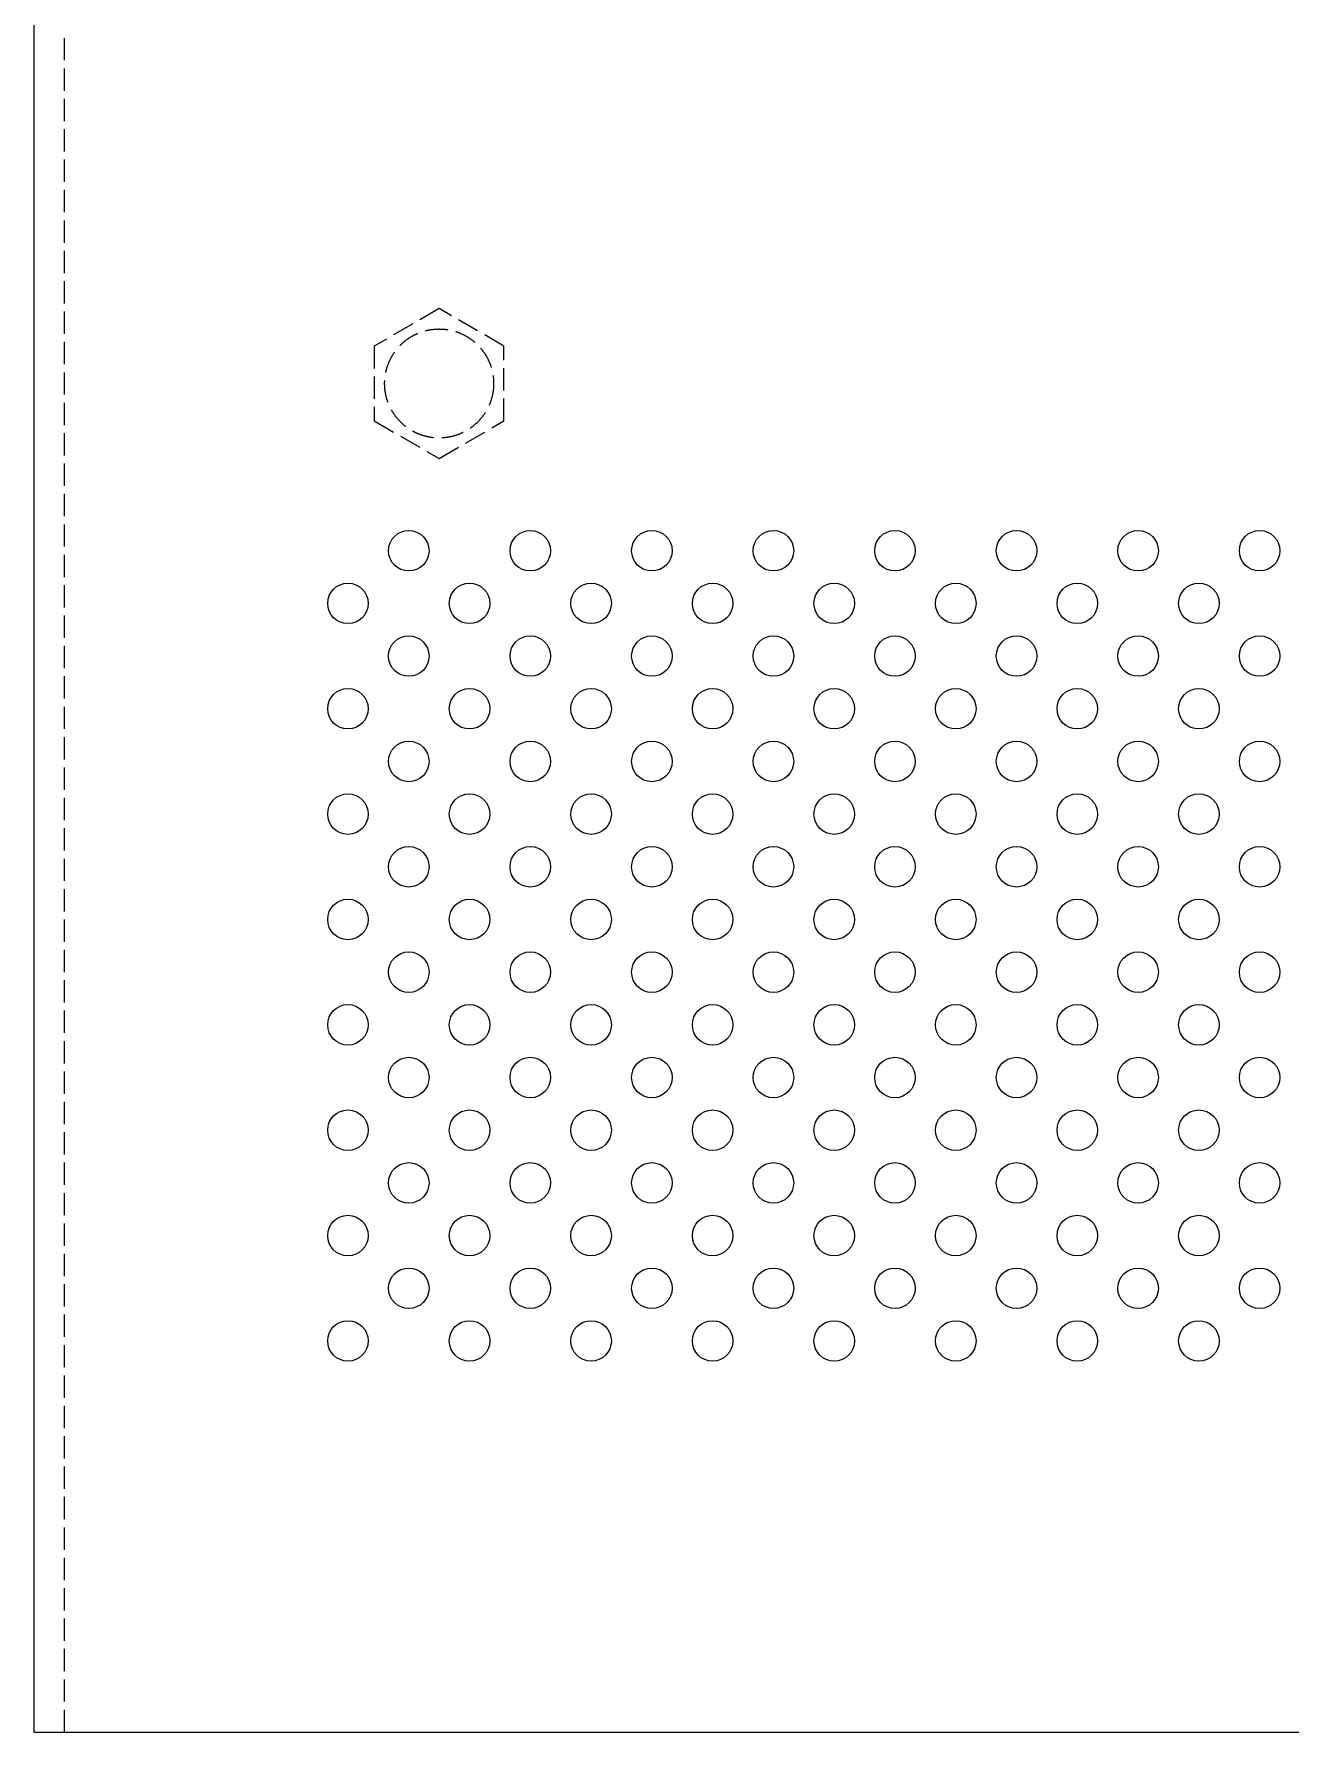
# Model space of a CAD drawing. Extents: x 184 to 644, y -178 to 161.
# Drawn here: x 293.5 to 355.5, y -178.5 to -94.7 of the extents above; entities that cross this region are included whole.
import ezdxf

# ---------------------------------------------------------------- set-up
doc = ezdxf.new("R2010")
doc.units = 0
doc.layers.add('BLACK', color=7, linetype='CONTINUOUS')

msp = doc.modelspace()

# ---------------------------------------------------------------- linework, layer by layer
at = {"layer": 'BLACK', "linetype": 'CONTINUOUS'}
for p, q in [((293.5, 61.5), (293.5, -178.5)), ((295, -96), (295, -94.9)), ((295, -97.5), (295, -96.4)), ((295, -99), (295, -97.9)), ((295, -100.5), (295, -99.4)), ((295, -102), (295, -100.9)), ((295, -103.5), (295, -102.4)), ((295, -105), (295, -103.9)), ((295, -106.5), (295, -105.4)), ((295, -108), (295, -106.9)), ((295, -109.5), (295, -108.4)), ((313.5, -108.254958), (312.547372, -108.804958)), ((314.101924, -108.602479), (313.5, -108.254958)), ((315.400962, -109.352479), (314.448334, -108.802479)), ((310.901924, -109.754958), (310.3, -110.102479)), ((312.200962, -109.004958), (311.248334, -109.554958)), ((311.905413, -109.783576), (311.924379, -109.769743)), ((311.924379, -109.769743), (311.943465, -109.756077)), ((311.943465, -109.756077), (311.96267, -109.742577)), ((311.96267, -109.742577), (311.981992, -109.729246)), ((311.981992, -109.729246), (312.001429, -109.716083)), ((312.001429, -109.716083), (312.02098, -109.703091)), ((312.02098, -109.703091), (312.040644, -109.69027)), ((312.040644, -109.69027), (312.06042, -109.677621)), ((312.06042, -109.677621), (312.080304, -109.665145)), ((312.080304, -109.665145), (312.100297, -109.652843)), ((312.100297, -109.652843), (312.120397, -109.640715)), ((312.120397, -109.640715), (312.140601, -109.628764)), ((312.140601, -109.628764), (312.16091, -109.61699)), ((312.16091, -109.61699), (312.18132, -109.605393)), ((312.18132, -109.605393), (312.20183, -109.593975)), ((312.20183, -109.593975), (312.222439, -109.582736)), ((312.222439, -109.582736), (312.243146, -109.571677)), ((312.243146, -109.571677), (312.263949, -109.5608)), ((312.263949, -109.5608), (312.284845, -109.550105)), ((312.284845, -109.550105), (312.305834, -109.539592)), ((312.305834, -109.539592), (312.326914, -109.529263)), ((312.326914, -109.529263), (312.348083, -109.519118)), ((312.348083, -109.519118), (312.36934, -109.509158)), ((312.36934, -109.509158), (312.390684, -109.499384)), ((312.390684, -109.499384), (312.412111, -109.489797)), ((312.412111, -109.489797), (312.433622, -109.480397)), ((312.433622, -109.480397), (312.452164, -109.472473)), ((312.830777, -109.344575), (312.853538, -109.338834)), ((312.853538, -109.338834), (312.876349, -109.333292)), ((312.876349, -109.333292), (312.899208, -109.327949)), ((312.899208, -109.327949), (312.922112, -109.322806)), ((312.922112, -109.322806), (312.945061, -109.317864)), ((312.945061, -109.317864), (312.968051, -109.313121)), ((312.968051, -109.313121), (312.991082, -109.308579)), ((312.991082, -109.308579), (313.014152, -109.304239)), ((313.014152, -109.304239), (313.037259, -109.3001)), ((313.037259, -109.3001), (313.060401, -109.296163)), ((313.060401, -109.296163), (313.083577, -109.292428)), ((313.083577, -109.292428), (313.106784, -109.288895)), ((313.106784, -109.288895), (313.130021, -109.285565)), ((313.130021, -109.285565), (313.153286, -109.282438)), ((313.153286, -109.282438), (313.176578, -109.279513)), ((313.176578, -109.279513), (313.199895, -109.276793)), ((313.199895, -109.276793), (313.223234, -109.274276)), ((313.223234, -109.274276), (313.246594, -109.271962)), ((313.246594, -109.271962), (313.269974, -109.269853)), ((313.269974, -109.269853), (313.293371, -109.267948)), ((313.293371, -109.267948), (313.316784, -109.266247)), ((313.316784, -109.266247), (313.340211, -109.26475)), ((313.340211, -109.26475), (313.36365, -109.263458)), ((313.36365, -109.263458), (313.387099, -109.26237)), ((313.387099, -109.26237), (313.410557, -109.261487)), ((313.410557, -109.261487), (313.434022, -109.260809)), ((313.434022, -109.260809), (313.457492, -109.260336)), ((313.457492, -109.260336), (313.480965, -109.260067)), ((313.480965, -109.260067), (313.504439, -109.260004)), ((313.504439, -109.260004), (313.527913, -109.260145)), ((313.527913, -109.260145), (313.551386, -109.260491)), ((313.551386, -109.260491), (313.574854, -109.261042)), ((313.574854, -109.261042), (313.598316, -109.261797)), ((313.598316, -109.261797), (313.621771, -109.262758)), ((313.621771, -109.262758), (313.645217, -109.263923)), ((313.645217, -109.263923), (313.668651, -109.265292)), ((313.668651, -109.265292), (313.692073, -109.266866)), ((313.692073, -109.266866), (313.71548, -109.268644)), ((313.71548, -109.268644), (313.738871, -109.270627)), ((313.738871, -109.270627), (313.762244, -109.272813)), ((313.762244, -109.272813), (313.785596, -109.275204)), ((313.785596, -109.275204), (313.808927, -109.277798)), ((313.808927, -109.277798), (313.832234, -109.280596)), ((313.832234, -109.280596), (313.855516, -109.283596)), ((313.855516, -109.283596), (313.878771, -109.2868)), ((313.878771, -109.2868), (313.901997, -109.290207)), ((313.901997, -109.290207), (313.921924, -109.293295)), ((314.310863, -109.385122), (314.333215, -109.392295)), ((314.333215, -109.392295), (314.355503, -109.399664)), ((314.355503, -109.399664), (314.377726, -109.407226)), ((314.377726, -109.407226), (314.399882, -109.414983)), ((314.399882, -109.414983), (314.42197, -109.422932)), ((314.42197, -109.422932), (314.443987, -109.431074)), ((314.443987, -109.431074), (314.465933, -109.439408)), ((314.465933, -109.439408), (314.487805, -109.447932)), ((314.487805, -109.447932), (314.509601, -109.456648)), ((314.509601, -109.456648), (314.531321, -109.465553)), ((314.531321, -109.465553), (314.552963, -109.474648)), ((314.552963, -109.474648), (314.574524, -109.483931)), ((314.574524, -109.483931), (314.596003, -109.493401)), ((314.596003, -109.493401), (314.617399, -109.503059)), ((314.617399, -109.503059), (314.63871, -109.512903)), ((314.63871, -109.512903), (314.659934, -109.522933)), ((314.659934, -109.522933), (314.681069, -109.533148)), ((314.681069, -109.533148), (314.702115, -109.543546)), ((314.702115, -109.543546), (314.723069, -109.554128)), ((314.723069, -109.554128), (314.743931, -109.564893)), ((314.743931, -109.564893), (314.764697, -109.575839)), ((314.764697, -109.575839), (314.785367, -109.586966)), ((314.785367, -109.586966), (314.805939, -109.598272)), ((314.805939, -109.598272), (314.826412, -109.609758)), ((314.826412, -109.609758), (314.846784, -109.621422)), ((314.846784, -109.621422), (314.867053, -109.633264)), ((314.867053, -109.633264), (314.887218, -109.645282)), ((314.887218, -109.645282), (314.907277, -109.657475)), ((314.907277, -109.657475), (314.927229, -109.669843)), ((314.927229, -109.669843), (314.947073, -109.682384)), ((314.947073, -109.682384), (314.966806, -109.695099)), ((314.966806, -109.695099), (314.986428, -109.707985)), ((314.986428, -109.707985), (315.005936, -109.721041)), ((315.005936, -109.721041), (315.02533, -109.734268)), ((315.02533, -109.734268), (315.044608, -109.747663)), ((315.044608, -109.747663), (315.063767, -109.761226)), ((315.063767, -109.761226), (315.082808, -109.774956)), ((315.082808, -109.774956), (315.101729, -109.788851)), ((316.7, -110.102479), (315.747372, -109.552479)), ((295, -111), (295, -109.9)), ((310.3, -110.102479), (310.3, -111.202479)), ((311.163286, -110.617383), (311.175004, -110.597042)), ((311.175004, -110.597042), (311.1869, -110.576804)), ((311.1869, -110.576804), (311.198971, -110.556671)), ((311.198971, -110.556671), (311.211217, -110.536644)), ((311.211217, -110.536644), (311.223638, -110.516725)), ((311.223638, -110.516725), (311.236232, -110.496915)), ((311.236232, -110.496915), (311.248999, -110.477215)), ((311.248999, -110.477215), (311.261937, -110.457628)), ((311.261937, -110.457628), (311.275046, -110.438154)), ((311.275046, -110.438154), (311.288323, -110.418796)), ((311.288323, -110.418796), (311.299864, -110.40226)), ((311.553443, -110.093386), (311.569719, -110.07647)), ((311.569719, -110.07647), (311.586142, -110.059697)), ((311.586142, -110.059697), (311.60271, -110.043067)), ((311.60271, -110.043067), (311.619424, -110.026583)), ((311.619424, -110.026583), (311.63628, -110.010245)), ((311.63628, -110.010245), (311.653278, -109.994056)), ((311.653278, -109.994056), (311.670417, -109.978015)), ((311.670417, -109.978015), (311.687695, -109.962124)), ((311.687695, -109.962124), (311.705112, -109.946384)), ((311.705112, -109.946384), (311.722665, -109.930797)), ((311.722665, -109.930797), (311.740353, -109.915364)), ((311.740353, -109.915364), (311.758175, -109.900086)), ((311.758175, -109.900086), (311.77613, -109.884964)), ((311.77613, -109.884964), (311.794217, -109.869999)), ((311.794217, -109.869999), (311.812433, -109.855193)), ((311.812433, -109.855193), (311.830777, -109.840546)), ((311.830777, -109.840546), (311.849249, -109.82606)), ((311.849249, -109.82606), (311.867847, -109.811735)), ((311.867847, -109.811735), (311.886568, -109.797574)), ((311.886568, -109.797574), (311.905413, -109.783576)), ((315.101729, -109.788851), (315.120527, -109.802911)), ((315.120527, -109.802911), (315.139202, -109.817134)), ((315.139202, -109.817134), (315.157752, -109.83152)), ((315.157752, -109.83152), (315.176176, -109.846067)), ((315.176176, -109.846067), (315.194472, -109.860774)), ((315.194472, -109.860774), (315.212639, -109.875641)), ((315.212639, -109.875641), (315.230676, -109.890665)), ((315.230676, -109.890665), (315.248581, -109.905846)), ((315.248581, -109.905846), (315.263855, -109.919011)), ((315.545285, -110.202742), (315.560454, -110.220657)), ((315.560454, -110.220657), (315.575467, -110.238703)), ((315.575467, -110.238703), (315.590322, -110.25688)), ((315.590322, -110.25688), (315.605017, -110.275186)), ((315.605017, -110.275186), (315.619552, -110.293619)), ((315.619552, -110.293619), (315.633926, -110.312178)), ((315.633926, -110.312178), (315.648137, -110.330862)), ((315.648137, -110.330862), (315.662185, -110.34967)), ((315.662185, -110.34967), (315.676068, -110.368599)), ((315.676068, -110.368599), (315.689785, -110.387649)), ((315.689785, -110.387649), (315.703336, -110.406818)), ((315.703336, -110.406818), (315.716718, -110.426104)), ((315.716718, -110.426104), (315.729932, -110.445506)), ((315.729932, -110.445506), (315.742976, -110.465023)), ((315.742976, -110.465023), (315.75585, -110.484653)), ((315.75585, -110.484653), (315.768551, -110.504395)), ((315.768551, -110.504395), (315.78108, -110.524246)), ((315.78108, -110.524246), (315.793435, -110.544206)), ((315.793435, -110.544206), (315.805615, -110.564274)), ((315.805615, -110.564274), (315.81762, -110.584447)), ((315.81762, -110.584447), (315.829449, -110.604723)), ((315.829449, -110.604723), (315.841099, -110.625103)), ((316.7, -110.797521), (316.7, -110.102479)), ((295, -112.5), (295, -111.4)), ((310.865852, -111.40469), (310.870711, -111.381724)), ((310.870711, -111.381724), (310.87577, -111.358801)), ((310.87577, -111.358801), (310.881029, -111.335923)), ((310.881029, -111.335923), (310.886487, -111.313092)), ((310.886487, -111.313092), (310.892145, -111.290309)), ((310.892145, -111.290309), (310.898001, -111.267577)), ((310.898001, -111.267577), (310.904055, -111.244896)), ((310.904055, -111.244896), (310.910307, -111.222269)), ((310.910307, -111.222269), (310.916757, -111.199698)), ((310.916757, -111.199698), (310.923402, -111.177184)), ((310.923402, -111.177184), (310.930245, -111.154728)), ((310.930245, -111.154728), (310.937282, -111.132334)), ((310.937282, -111.132334), (310.944515, -111.110001)), ((310.944515, -111.110001), (310.951943, -111.087733)), ((310.951943, -111.087733), (310.959565, -111.06553)), ((310.959565, -111.06553), (310.96738, -111.043394)), ((310.96738, -111.043394), (310.975388, -111.021328)), ((310.975388, -111.021328), (310.983588, -110.999332)), ((310.983588, -110.999332), (310.99198, -110.977409)), ((310.99198, -110.977409), (311.000563, -110.955559)), ((311.000563, -110.955559), (311.009336, -110.933786)), ((311.009336, -110.933786), (311.018299, -110.91209)), ((311.018299, -110.91209), (311.02745, -110.890472)), ((311.02745, -110.890472), (311.036791, -110.868936)), ((311.036791, -110.868936), (311.046318, -110.847482)), ((311.046318, -110.847482), (311.056033, -110.826112)), ((311.056033, -110.826112), (311.065934, -110.804827)), ((311.065934, -110.804827), (311.07602, -110.78363)), ((311.07602, -110.78363), (311.08629, -110.762521)), ((311.08629, -110.762521), (311.096745, -110.741503)), ((311.096745, -110.741503), (311.107382, -110.720577)), ((311.107382, -110.720577), (311.118202, -110.699745)), ((311.118202, -110.699745), (311.129203, -110.679007)), ((311.129203, -110.679007), (311.140385, -110.658367)), ((311.140385, -110.658367), (311.151746, -110.637825)), ((311.151746, -110.637825), (311.163286, -110.617383)), ((315.841099, -110.625103), (315.852572, -110.645583)), ((315.852572, -110.645583), (315.863866, -110.666162)), ((315.863866, -110.666162), (315.874979, -110.686839)), ((315.874979, -110.686839), (315.885912, -110.707613)), ((315.885912, -110.707613), (315.896662, -110.728481)), ((315.896662, -110.728481), (315.907231, -110.749442)), ((315.907231, -110.749442), (315.917616, -110.770494)), ((315.917616, -110.770494), (315.927817, -110.791637)), ((315.927817, -110.791637), (315.937833, -110.812867)), ((315.937833, -110.812867), (315.947663, -110.834184)), ((315.947663, -110.834184), (315.957307, -110.855587)), ((315.957307, -110.855587), (315.966764, -110.877072)), ((315.966764, -110.877072), (315.976033, -110.898639)), ((315.976033, -110.898639), (315.985114, -110.920286)), ((315.985114, -110.920286), (315.994005, -110.942012)), ((315.994005, -110.942012), (316.002706, -110.963814)), ((316.002706, -110.963814), (316.011217, -110.985692)), ((316.011217, -110.985692), (316.019536, -111.007643)), ((316.019536, -111.007643), (316.027664, -111.029666)), ((316.027664, -111.029666), (316.035599, -111.051758)), ((316.035599, -111.051758), (316.043341, -111.07392)), ((316.043341, -111.07392), (316.050889, -111.096147)), ((316.050889, -111.096147), (316.058243, -111.11844)), ((316.058243, -111.11844), (316.065402, -111.140797)), ((316.065402, -111.140797), (316.071396, -111.16005)), ((316.7, -112.297521), (316.7, -111.197521)), ((310.3, -111.602479), (310.3, -112.702479)), ((310.810025, -111.938422), (310.810228, -111.914949)), ((310.810026, -111.961897), (310.810025, -111.938422)), ((310.810233, -111.985371), (310.810026, -111.961897)), ((310.810228, -111.914949), (310.810637, -111.891478)), ((310.810644, -112.008842), (310.810233, -111.985371)), ((310.810637, -111.891478), (310.81125, -111.868011)), ((310.81126, -112.032308), (310.810644, -112.008842)), ((310.81125, -111.868011), (310.812068, -111.844551)), ((310.81208, -112.055769), (310.81126, -112.032308)), ((310.812068, -111.844551), (310.81309, -111.821098)), ((310.813106, -112.079221), (310.81208, -112.055769)), ((310.81309, -111.821098), (310.814132, -111.800961)), ((310.814335, -112.102663), (310.813106, -112.079221)), ((310.81577, -112.126094), (310.814335, -112.102663)), ((310.817409, -112.149511), (310.81577, -112.126094)), ((310.819252, -112.172913), (310.817409, -112.149511)), ((310.821299, -112.196298), (310.819252, -112.172913)), ((310.823551, -112.219665), (310.821299, -112.196298)), ((310.826006, -112.243011), (310.823551, -112.219665)), ((310.828665, -112.266334), (310.826006, -112.243011)), ((310.831527, -112.289634), (310.828665, -112.266334)), ((310.834592, -112.312907), (310.831527, -112.289634)), ((316.160052, -111.549724), (316.163444, -111.572952)), ((316.163444, -111.572952), (316.166633, -111.596209)), ((316.166633, -111.596209), (316.169619, -111.619493)), ((316.169949, -112.277829), (316.166987, -112.301115)), ((316.169619, -111.619493), (316.172401, -111.642802)), ((316.172708, -112.254517), (316.169949, -112.277829)), ((316.172401, -111.642802), (316.17498, -111.666134)), ((316.175264, -112.231182), (316.172708, -112.254517)), ((316.17498, -111.666134), (316.177356, -111.689489)), ((316.177616, -112.207825), (316.175264, -112.231182)), ((316.177356, -111.689489), (316.179527, -111.712862)), ((316.179764, -112.184449), (316.177616, -112.207825)), ((316.179527, -111.712862), (316.181495, -111.736255)), ((316.181708, -112.161055), (316.179764, -112.184449)), ((316.181495, -111.736255), (316.183258, -111.759663)), ((316.183447, -112.137645), (316.181708, -112.161055)), ((316.183258, -111.759663), (316.184816, -111.783086)), ((316.184983, -112.114221), (316.183447, -112.137645)), ((316.184816, -111.783086), (316.186171, -111.806521)), ((316.186313, -112.090784), (316.184983, -112.114221)), ((316.186171, -111.806521), (316.187321, -111.829968)), ((316.18744, -112.067336), (316.186313, -112.090784)), ((316.187321, -111.829968), (316.188266, -111.853423)), ((316.188361, -112.04388), (316.18744, -112.067336)), ((316.188266, -111.853423), (316.189006, -111.876886)), ((316.189078, -112.020416), (316.188361, -112.04388)), ((316.189006, -111.876886), (316.189542, -111.900355)), ((316.18959, -111.996947), (316.189078, -112.020416)), ((316.189542, -111.900355), (316.189873, -111.923827)), ((316.189898, -111.973474), (316.18959, -111.996947)), ((316.189873, -111.923827), (316.189999, -111.947301)), ((316.19, -111.95), (316.189898, -111.973474)), ((316.189999, -111.947301), (316.19, -111.95)), ((295, -114), (295, -112.9)), ((310.3, -113.102479), (310.3, -113.797521)), ((310.837861, -112.336153), (310.834592, -112.312907)), ((310.841332, -112.35937), (310.837861, -112.336153)), ((310.845005, -112.382555), (310.841332, -112.35937)), ((310.848881, -112.405708), (310.845005, -112.382555)), ((310.852959, -112.428825), (310.848881, -112.405708)), ((310.857238, -112.451907), (310.852959, -112.428825)), ((310.861719, -112.47495), (310.857238, -112.451907)), ((310.8664, -112.497953), (310.861719, -112.47495)), ((310.871282, -112.520914), (310.8664, -112.497953)), ((310.876364, -112.543832), (310.871282, -112.520914)), ((310.881646, -112.566705), (310.876364, -112.543832)), ((310.887128, -112.58953), (310.881646, -112.566705)), ((310.892808, -112.612307), (310.887128, -112.58953)), ((310.898687, -112.635034), (310.892808, -112.612307)), ((310.904764, -112.657708), (310.898687, -112.635034)), ((310.911039, -112.680329), (310.904764, -112.657708)), ((310.917511, -112.702893), (310.911039, -112.680329)), ((310.924179, -112.725401), (310.917511, -112.702893)), ((310.931044, -112.747849), (310.924179, -112.725401)), ((310.938104, -112.770237), (310.931044, -112.747849)), ((310.945359, -112.792562), (310.938104, -112.770237)), ((310.952809, -112.814823), (310.945359, -112.792562)), ((310.960453, -112.837019), (310.952809, -112.814823)), ((310.968291, -112.859146), (310.960453, -112.837019)), ((310.976321, -112.881205), (310.968291, -112.859146)), ((315.976158, -113.001067), (315.96821, -113.019599)), ((315.985236, -112.979418), (315.976158, -113.001067)), ((315.994125, -112.957692), (315.985236, -112.979418)), ((316.002823, -112.935888), (315.994125, -112.957692)), ((316.011331, -112.91401), (316.002823, -112.935888)), ((316.019648, -112.892058), (316.011331, -112.91401)), ((316.027773, -112.870034), (316.019648, -112.892058)), ((316.035706, -112.84794), (316.027773, -112.870034)), ((316.043445, -112.825778), (316.035706, -112.84794)), ((316.050991, -112.80355), (316.043445, -112.825778)), ((316.058342, -112.781256), (316.050991, -112.80355)), ((316.065499, -112.758899), (316.058342, -112.781256)), ((316.07246, -112.73648), (316.065499, -112.758899)), ((316.079225, -112.714001), (316.07246, -112.73648)), ((316.085794, -112.691464), (316.079225, -112.714001)), ((316.092166, -112.668871), (316.085794, -112.691464)), ((316.09834, -112.646223), (316.092166, -112.668871)), ((316.104317, -112.623522), (316.09834, -112.646223)), ((316.110096, -112.60077), (316.104317, -112.623522)), ((316.115675, -112.577968), (316.110096, -112.60077)), ((316.121055, -112.555118), (316.115675, -112.577968)), ((316.126236, -112.532223), (316.121055, -112.555118)), ((316.131217, -112.509282), (316.126236, -112.532223)), ((316.135997, -112.4863), (316.131217, -112.509282)), ((316.140577, -112.463276), (316.135997, -112.4863)), ((316.144956, -112.440214), (316.140577, -112.463276)), ((316.149133, -112.417114), (316.144956, -112.440214)), ((316.153108, -112.393978), (316.149133, -112.417114)), ((316.156882, -112.370809), (316.153108, -112.393978)), ((316.160453, -112.347607), (316.156882, -112.370809)), ((316.163821, -112.324376), (316.160453, -112.347607)), ((316.166987, -112.301115), (316.163821, -112.324376)), ((316.7, -113.797521), (316.7, -112.697521)), ((310.3, -113.797521), (311.252628, -114.347521)), ((311.151902, -113.262454), (311.14213, -113.244816)), ((311.163445, -113.282895), (311.151902, -113.262454)), ((311.175165, -113.303234), (311.163445, -113.282895)), ((311.187063, -113.32347), (311.175165, -113.303234)), ((311.199136, -113.343602), (311.187063, -113.32347)), ((311.211385, -113.363627), (311.199136, -113.343602)), ((311.223808, -113.383545), (311.211385, -113.363627)), ((311.236405, -113.403354), (311.223808, -113.383545)), ((311.249174, -113.423052), (311.236405, -113.403354)), ((311.262114, -113.442638), (311.249174, -113.423052)), ((311.275225, -113.46211), (311.262114, -113.442638)), ((311.288505, -113.481467), (311.275225, -113.46211)), ((311.301954, -113.500707), (311.288505, -113.481467)), ((311.31557, -113.51983), (311.301954, -113.500707)), ((311.329352, -113.538832), (311.31557, -113.51983)), ((311.3433, -113.557714), (311.329352, -113.538832)), ((311.357412, -113.576473), (311.3433, -113.557714)), ((311.371687, -113.595109), (311.357412, -113.576473)), ((311.386124, -113.613619), (311.371687, -113.595109)), ((311.400722, -113.632002), (311.386124, -113.613619)), ((311.41548, -113.650258), (311.400722, -113.632002)), ((311.430397, -113.668384), (311.41548, -113.650258)), ((311.445471, -113.686379), (311.430397, -113.668384)), ((311.460702, -113.704242), (311.445471, -113.686379)), ((311.476088, -113.721971), (311.460702, -113.704242)), ((311.491628, -113.739565), (311.476088, -113.721971)), ((311.507321, -113.757023), (311.491628, -113.739565)), ((311.523166, -113.774343), (311.507321, -113.757023)), ((311.539162, -113.791525), (311.523166, -113.774343)), ((311.555307, -113.808566), (311.539162, -113.791525)), ((311.5716, -113.825466), (311.555307, -113.808566)), ((311.588039, -113.842223), (311.5716, -113.825466)), ((311.604625, -113.858835), (311.588039, -113.842223)), ((311.621354, -113.875303), (311.604625, -113.858835)), ((311.638227, -113.891623), (311.621354, -113.875303)), ((311.655242, -113.907796), (311.638227, -113.891623)), ((311.672397, -113.92382), (311.655242, -113.907796)), ((311.689691, -113.939694), (311.672397, -113.92382)), ((311.707123, -113.955416), (311.689691, -113.939694)), ((311.724692, -113.970985), (311.707123, -113.955416)), ((315.284229, -113.963113), (315.266594, -113.978607)), ((315.301729, -113.947467), (315.284229, -113.963113)), ((315.319091, -113.931668), (315.301729, -113.947467)), ((315.336315, -113.915718), (315.319091, -113.931668)), ((315.353399, -113.899618), (315.336315, -113.915718)), ((315.370342, -113.88337), (315.353399, -113.899618)), ((315.387142, -113.866975), (315.370342, -113.88337)), ((315.403799, -113.850434), (315.387142, -113.866975)), ((315.420311, -113.833748), (315.403799, -113.850434)), ((315.436676, -113.816919), (315.420311, -113.833748)), ((315.452894, -113.799947), (315.436676, -113.816919)), ((315.468963, -113.782835), (315.452894, -113.799947)), ((315.484883, -113.765583), (315.468963, -113.782835)), ((315.500651, -113.748192), (315.484883, -113.765583)), ((315.516267, -113.730665), (315.500651, -113.748192)), ((315.531729, -113.713002), (315.516267, -113.730665)), ((315.547037, -113.695205), (315.531729, -113.713002)), ((315.562188, -113.677275), (315.547037, -113.695205)), ((315.577183, -113.659214), (315.562188, -113.677275)), ((315.592019, -113.641022), (315.577183, -113.659214)), ((315.606696, -113.622702), (315.592019, -113.641022)), ((315.621213, -113.604254), (315.606696, -113.622702)), ((315.635568, -113.58568), (315.621213, -113.604254)), ((315.649761, -113.566981), (315.635568, -113.58568)), ((315.663789, -113.54816), (315.649761, -113.566981)), ((315.677653, -113.529217), (315.663789, -113.54816)), ((315.691352, -113.510153), (315.677653, -113.529217)), ((315.704883, -113.490971), (315.691352, -113.510153)), ((315.718246, -113.471671), (315.704883, -113.490971)), ((315.731441, -113.452256), (315.718246, -113.471671)), ((315.744465, -113.432726), (315.731441, -113.452256)), ((315.757319, -113.413083), (315.744465, -113.432726)), ((315.770001, -113.393329), (315.757319, -113.413083)), ((315.782509, -113.373464), (315.770001, -113.393329)), ((316.098076, -114.145042), (316.7, -113.797521)), ((295, -115.5), (295, -114.4)), ((311.599038, -114.547521), (312.551666, -115.097521)), ((311.742395, -113.9864), (311.724692, -113.970985)), ((311.760233, -114.00166), (311.742395, -113.9864)), ((311.778203, -114.016764), (311.760233, -114.00166)), ((311.796304, -114.031711), (311.778203, -114.016764)), ((311.814535, -114.046499), (311.796304, -114.031711)), ((311.832895, -114.061128), (311.814535, -114.046499)), ((311.851381, -114.075595), (311.832895, -114.061128)), ((312.20211, -114.306179), (312.184484, -114.296384)), ((312.222721, -114.317416), (312.20211, -114.306179)), ((312.243429, -114.328472), (312.222721, -114.317416)), ((312.264232, -114.339347), (312.243429, -114.328472)), ((312.28513, -114.35004), (312.264232, -114.339347)), ((312.30612, -114.36055), (312.28513, -114.35004)), ((312.327202, -114.370877), (312.30612, -114.36055)), ((312.348372, -114.381019), (312.327202, -114.370877)), ((312.36963, -114.390976), (312.348372, -114.381019)), ((312.390975, -114.400747), (312.36963, -114.390976)), ((312.412403, -114.410332), (312.390975, -114.400747)), ((312.433915, -114.419729), (312.412403, -114.410332)), ((312.455508, -114.428938), (312.433915, -114.419729)), ((312.47718, -114.437959), (312.455508, -114.428938)), ((312.49893, -114.44679), (312.47718, -114.437959)), ((312.520757, -114.455431), (312.49893, -114.44679)), ((312.542658, -114.463881), (312.520757, -114.455431)), ((312.564632, -114.472139), (312.542658, -114.463881)), ((312.586677, -114.480206), (312.564632, -114.472139)), ((312.608792, -114.488079), (312.586677, -114.480206)), ((312.630974, -114.49576), (312.608792, -114.488079)), ((312.653223, -114.503247), (312.630974, -114.49576)), ((312.675536, -114.510539), (312.653223, -114.503247)), ((312.697912, -114.517636), (312.675536, -114.510539)), ((312.720349, -114.524538), (312.697912, -114.517636)), ((312.742846, -114.531243), (312.720349, -114.524538)), ((312.7654, -114.537752), (312.742846, -114.531243)), ((312.78801, -114.544064), (312.7654, -114.537752)), ((312.810674, -114.550179), (312.78801, -114.544064)), ((312.833391, -114.556095), (312.810674, -114.550179)), ((312.856159, -114.561813), (312.833391, -114.556095)), ((312.878975, -114.567332), (312.856159, -114.561813)), ((312.901839, -114.572652), (312.878975, -114.567332)), ((312.924749, -114.577772), (312.901839, -114.572652)), ((312.947702, -114.582692), (312.924749, -114.577772)), ((312.970697, -114.587411), (312.947702, -114.582692)), ((312.993733, -114.59193), (312.970697, -114.587411)), ((313.016807, -114.596247), (312.993733, -114.59193)), ((313.039918, -114.600363), (313.016807, -114.596247)), ((313.063064, -114.604277), (313.039918, -114.600363)), ((313.086243, -114.607989), (313.063064, -114.604277)), ((313.109454, -114.611498), (313.086243, -114.607989)), ((313.132694, -114.614805), (313.109454, -114.611498)), ((313.155963, -114.617909), (313.132694, -114.614805)), ((313.179258, -114.62081), (313.155963, -114.617909)), ((313.202577, -114.623507), (313.179258, -114.62081)), ((313.225919, -114.626001), (313.202577, -114.623507)), ((313.645536, -114.63606), (313.625397, -114.637076)), ((313.66897, -114.634688), (313.645536, -114.63606)), ((313.692392, -114.633111), (313.66897, -114.634688)), ((313.715799, -114.63133), (313.692392, -114.633111)), ((313.739189, -114.629345), (313.715799, -114.63133)), ((313.762562, -114.627155), (313.739189, -114.629345)), ((313.785914, -114.624762), (313.762562, -114.627155)), ((313.809244, -114.622165), (313.785914, -114.624762)), ((313.832551, -114.619365), (313.809244, -114.622165)), ((313.855833, -114.616361), (313.832551, -114.619365)), ((313.879088, -114.613155), (313.855833, -114.616361)), ((313.902313, -114.609745), (313.879088, -114.613155)), ((313.925508, -114.606133), (313.902313, -114.609745)), ((313.948671, -114.602319), (313.925508, -114.606133)), ((313.971799, -114.598302), (313.948671, -114.602319)), ((313.994892, -114.594084), (313.971799, -114.598302)), ((314.017947, -114.589665), (313.994892, -114.594084)), ((314.040962, -114.585045), (314.017947, -114.589665)), ((314.063936, -114.580224), (314.040962, -114.585045)), ((314.086868, -114.575202), (314.063936, -114.580224)), ((314.109754, -114.569981), (314.086868, -114.575202)), ((314.132594, -114.56456), (314.109754, -114.569981)), ((314.155386, -114.55894), (314.132594, -114.56456)), ((314.178128, -114.553122), (314.155386, -114.55894)), ((314.200819, -114.547105), (314.178128, -114.553122)), ((314.223456, -114.54089), (314.200819, -114.547105)), ((314.246038, -114.534478), (314.223456, -114.54089)), ((314.268563, -114.527869), (314.246038, -114.534478)), ((314.29103, -114.521064), (314.268563, -114.527869)), ((314.313436, -114.514064), (314.29103, -114.521064)), ((314.33578, -114.506867), (314.313436, -114.514064)), ((314.358061, -114.499477), (314.33578, -114.506867)), ((314.380277, -114.491892), (314.358061, -114.499477)), ((314.402425, -114.484113), (314.380277, -114.491892)), ((314.424505, -114.476142), (314.402425, -114.484113)), ((314.446514, -114.467978), (314.424505, -114.476142)), ((314.468451, -114.459622), (314.446514, -114.467978)), ((314.490314, -114.451075), (314.468451, -114.459622)), ((314.512102, -114.442338), (314.490314, -114.451075)), ((314.533813, -114.433411), (314.512102, -114.442338)), ((314.555446, -114.424295), (314.533813, -114.433411)), ((314.576997, -114.41499), (314.555446, -114.424295)), ((314.598467, -114.405498), (314.576997, -114.41499)), ((314.619853, -114.395819), (314.598467, -114.405498)), ((314.641154, -114.385953), (314.619853, -114.395819)), ((314.662368, -114.375902), (314.641154, -114.385953)), ((314.683494, -114.365666), (314.662368, -114.375902)), ((314.799038, -114.895042), (315.751666, -114.345042)), ((315.044869, -114.152153), (315.028318, -114.163672)), ((315.064027, -114.138588), (315.044869, -114.152153)), ((315.083067, -114.124856), (315.064027, -114.138588)), ((315.101985, -114.110959), (315.083067, -114.124856)), ((315.120782, -114.096897), (315.101985, -114.110959)), ((315.139455, -114.082671), (315.120782, -114.096897)), ((315.158004, -114.068283), (315.139455, -114.082671)), ((315.176426, -114.053734), (315.158004, -114.068283)), ((315.19472, -114.039024), (315.176426, -114.053734)), ((315.212886, -114.024156), (315.19472, -114.039024)), ((315.230921, -114.009129), (315.212886, -114.024156)), ((315.248824, -113.993946), (315.230921, -114.009129)), ((315.266594, -113.978607), (315.248824, -113.993946)), ((312.898076, -115.297521), (313.5, -115.645042)), ((313.5, -115.645042), (314.452628, -115.095042)), ((295, -117), (295, -115.9)), ((295, -118.5), (295, -117.4)), ((295, -120), (295, -118.9)), ((295, -121.5), (295, -120.4)), ((295, -123), (295, -121.9)), ((295, -124.5), (295, -123.4)), ((295, -126), (295, -124.9)), ((295, -127.5), (295, -126.4)), ((295, -129), (295, -127.9)), ((295, -130.5), (295, -129.4)), ((295, -132), (295, -130.9)), ((295, -133.5), (295, -132.4)), ((295, -135), (295, -133.9)), ((295, -136.5), (295, -135.4)), ((295, -138), (295, -136.9)), ((295, -139.5), (295, -138.4)), ((295, -141), (295, -139.9)), ((295, -142.5), (295, -141.4)), ((295, -144), (295, -142.9)), ((295, -145.5), (295, -144.4)), ((295, -147), (295, -145.9)), ((295, -148.5), (295, -147.4)), ((295, -150), (295, -148.9)), ((295, -151.5), (295, -150.4)), ((295, -153), (295, -151.9)), ((295, -154.5), (295, -153.4)), ((295, -156), (295, -154.9)), ((295, -157.5), (295, -156.4)), ((295, -159), (295, -157.9)), ((295, -160.5), (295, -159.4)), ((295, -162), (295, -160.9)), ((295, -163.5), (295, -162.4)), ((295, -165), (295, -163.9)), ((295, -166.5), (295, -165.4)), ((295, -168), (295, -166.9)), ((295, -169.5), (295, -168.4)), ((295, -171), (295, -169.9)), ((295, -172.5), (295, -171.4)), ((295, -174), (295, -172.9)), ((295, -175.5), (295, -174.4)), ((295, -177), (295, -175.9)), ((295, -178.5), (295, -177.4)), ((293.5, -178.5), (549, -178.5))]:
    msp.add_line(p, q, dxfattribs=at)
at = {"layer": 'BLACK'}
for centre in [(312, -120.2), (318, -120.2), (324, -120.2), (330, -120.2), (336, -120.2), (342, -120.2), (348, -120.2), (354, -120.2), (309, -122.8), (315, -122.8), (321, -122.8), (327, -122.8), (333, -122.8), (339, -122.8), (345, -122.8), (351, -122.8), (312, -125.4), (318, -125.4), (324, -125.4), (330, -125.4), (336, -125.4), (342, -125.4), (348, -125.4), (354, -125.4), (309, -128), (315, -128), (321, -128), (327, -128), (333, -128), (339, -128), (345, -128), (351, -128), (312, -130.6), (318, -130.6), (324, -130.6), (330, -130.6), (336, -130.6), (342, -130.6), (348, -130.6), (354, -130.6), (309, -133.2), (315, -133.2), (321, -133.2), (327, -133.2), (333, -133.2), (339, -133.2), (345, -133.2), (351, -133.2), (312, -135.8), (318, -135.8), (324, -135.8), (330, -135.8), (336, -135.8), (342, -135.8), (348, -135.8), (354, -135.8), (309, -138.4), (315, -138.4), (321, -138.4), (327, -138.4), (333, -138.4), (339, -138.4), (345, -138.4), (351, -138.4), (312, -141), (318, -141), (324, -141), (330, -141), (336, -141), (342, -141), (348, -141), (354, -141), (309, -143.6), (315, -143.6), (321, -143.6), (327, -143.6), (333, -143.6), (339, -143.6), (345, -143.6), (351, -143.6), (312, -146.2), (318, -146.2), (324, -146.2), (330, -146.2), (336, -146.2), (342, -146.2), (348, -146.2), (354, -146.2), (309, -148.8), (315, -148.8), (321, -148.8), (327, -148.8), (333, -148.8), (339, -148.8), (345, -148.8), (351, -148.8), (312, -151.4), (318, -151.4), (324, -151.4), (330, -151.4), (336, -151.4), (342, -151.4), (348, -151.4), (354, -151.4), (309, -154), (315, -154), (321, -154), (327, -154), (333, -154), (339, -154), (345, -154), (351, -154), (312, -156.6), (318, -156.6), (324, -156.6), (330, -156.6), (336, -156.6), (342, -156.6), (348, -156.6), (354, -156.6), (309, -159.2), (315, -159.2), (321, -159.2), (327, -159.2), (333, -159.2), (339, -159.2), (345, -159.2), (351, -159.2)]:
    msp.add_circle(centre, 1, dxfattribs=at)

doc.saveas('drawing.dxf')
